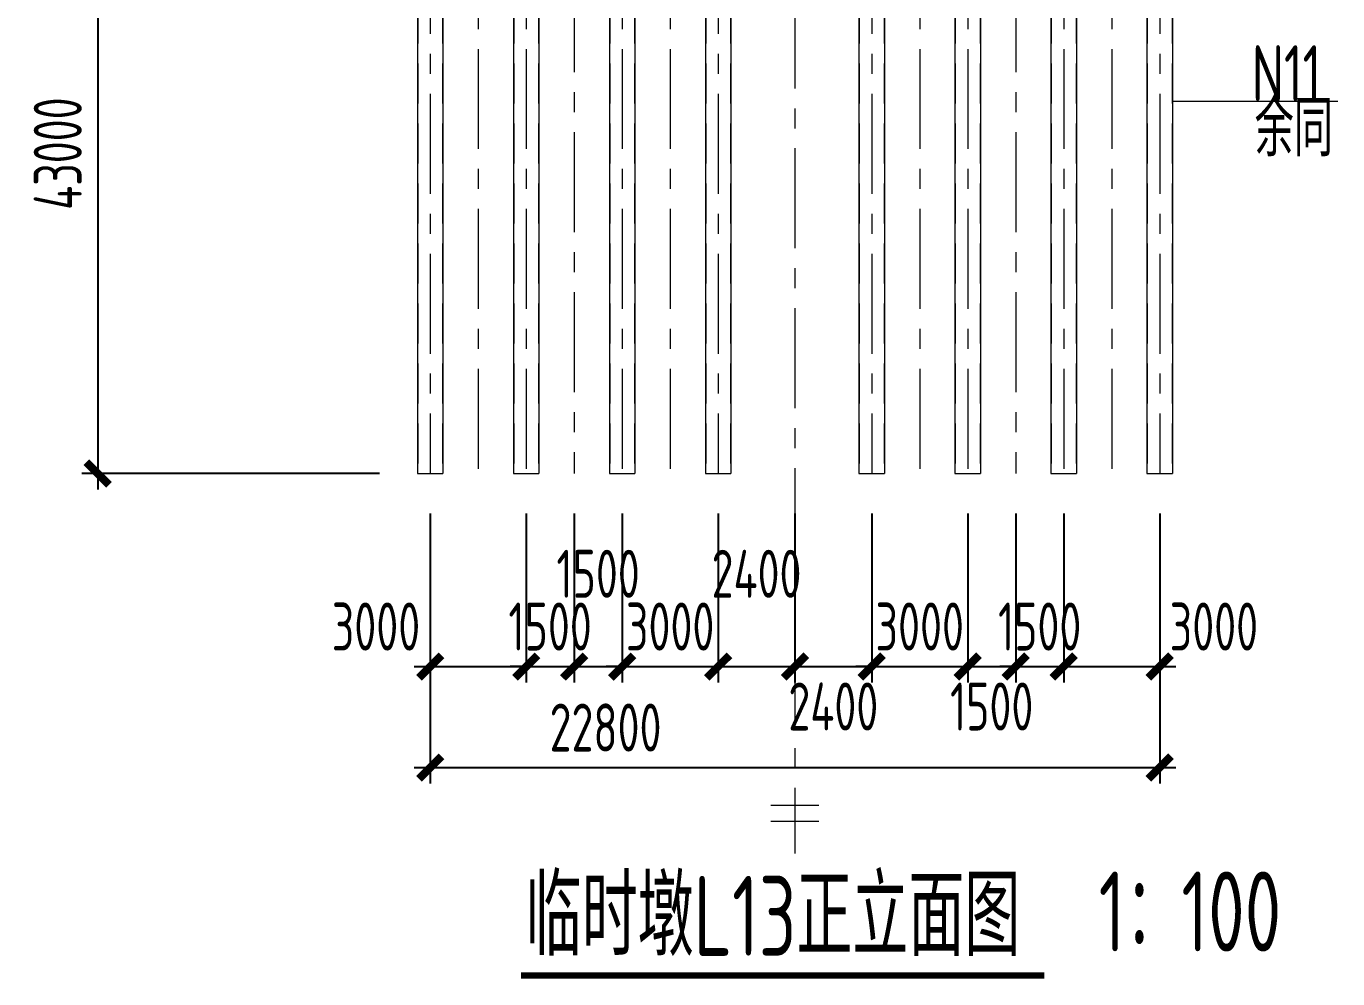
# Model space of a CAD drawing. Extents: x -2876908 to 633791, y -1383861 to 872234.
# Drawn here: x -752656 to -711666, y -372617 to -342833 of the extents above; entities that cross this region are included whole.
import ezdxf
from ezdxf.enums import TextEntityAlignment as Align

# ---------------------------------------------------------------- set-up
doc = ezdxf.new("R2010")
doc.units = 0
doc.header["$LTSCALE"] = 5
doc.header["$MEASUREMENT"] = 0
doc.linetypes.add('CENTER', pattern=[2, 1.25, -0.25, 0.25, -0.25])
doc.linetypes.add('DASHED', pattern=[0.75, 0.5, -0.25])
doc.layers.get('0').update_dxf_attribs({"linetype": 'CONTINUOUS', "lineweight": 25})
doc.layers.get('DEFPOINTS').update_dxf_attribs({"color": 35, "linetype": 'CONTINUOUS', "lineweight": 13})
for name, color, linetype, lineweight in [('3中心线', 6, 'CENTER', 18), ('4虚线', 2, 'DASHED', 18), ('5标注', 3, 'CONTINUOUS', 15), ('6文本', 7, 'CONTINUOUS', 15), ('8轮廓线', 4, 'CONTINUOUS', 15), ('DIM', 3, 'CONTINUOUS', 0), ('THIN', 7, 'CONTINUOUS', 0)]:
    doc.layers.add(name, color=color, linetype=linetype, lineweight=lineweight)
doc.layers.add('M_Dim', color=3, linetype='CONTINUOUS')
doc.styles.add('TSSD_Dimension', font='tssdeng.shx', dxfattribs={"width": 0.7, "bigfont": 'hztxt.shx'})
doc.styles.add('TSSD_NORM', font='tssdeng.shx', dxfattribs={"width": 0.7, "bigfont": 'hztxt.shx'})
doc.dimstyles.new('TSSD_100_100', dxfattribs={"dimtxt": 300, "dimasz": 100, "dimexe": 100, "dimexo": 250, "dimgap": 100, "dimtad": 1, "dimdec": 0, "dimzin": 0, "dimdsep": 46, "dimtxsty": 'TSSD_Dimension', "dimblk": 'ARCHTICK', "dimblk1": 'ARCHTICK', "dimblk2": 'ARCHTICK', "dimcen": 0, "dimdle": 100, "dimclrt": 7, "dimadec": 0, "dimazin": 0, "dimtfac": 1, "dimtdec": 0, "dimtix": 1, "dimtmove": 2, "dimatfit": 3, "dimfxl": 1, "dimtolj": 1, "dimtzin": 0, "dimarcsym": 0})

# ---------------------------------------------------------------- blocks, each defined once
blk = doc.blocks.new('_ArchTick')
at = {"color": 0, "linetype": 'ByBlock', "const_width": 0.5}
blk.add_lwpolyline([(-0.707, -0.707), (0.707, 0.707)], dxfattribs=at)
blk = doc.blocks.new('*D383')
at = {"layer": 'DEFPOINTS', "color": 0, "transparency": 16777216}
for p in [(-740032, -356817), (-737032, -356817), (-737032, -362854)]:
    blk.add_point(p, dxfattribs=at)
at = {"layer": 'DIM', "color": 0, "lineweight": -2, "transparency": 16777216}
for p, q in [((-740032, -358067), (-740032, -363354)), ((-737032, -358067), (-737032, -363354)), ((-740532, -362854), (-736532, -362854))]:
    blk.add_line(p, q, dxfattribs=at)
at = {"layer": 'DIM', "color": 0, "lineweight": -2, "transparency": 16777216, "xscale": 500, "yscale": 500, "zscale": 500, "rotation": 180}
blk.add_blockref('_ArchTick', (-740032, -362854), dxfattribs=at)
at = {"layer": 'DIM', "color": 0, "lineweight": -2, "transparency": 16777216, "xscale": 500, "yscale": 500, "zscale": 500}
blk.add_blockref('_ArchTick', (-737032, -362854), dxfattribs=at)
at = {"layer": 'DIM', "color": 7, "transparency": 16777216, "insert": (-741726, -361604), "char_height": 1500, "attachment_point": 5, "style": 'TSSD_Dimension'}
blk.add_mtext('\\A1;3000', dxfattribs=at)
blk = doc.blocks.new('*D384')
at = {"layer": 'DEFPOINTS', "color": 0, "transparency": 16777216}
for p in [(-737032, -356817), (-735532, -356817), (-735532, -362854)]:
    blk.add_point(p, dxfattribs=at)
at = {"layer": 'DIM', "color": 0, "lineweight": -2, "transparency": 16777216}
for p, q in [((-737032, -358067), (-737032, -363354)), ((-735532, -358067), (-735532, -363354)), ((-737032, -362854), (-737532, -362854)), ((-737032, -362854), (-735532, -362854)), ((-735532, -362854), (-735032, -362854))]:
    blk.add_line(p, q, dxfattribs=at)
at = {"layer": 'DIM', "color": 0, "lineweight": -2, "transparency": 16777216, "xscale": 500, "yscale": 500, "zscale": 500}
blk.add_blockref('_ArchTick', (-737032, -362854), dxfattribs=at)
at = {"layer": 'DIM', "color": 0, "lineweight": -2, "transparency": 16777216, "xscale": 500, "yscale": 500, "zscale": 500, "rotation": 180}
blk.add_blockref('_ArchTick', (-735532, -362854), dxfattribs=at)
at = {"layer": 'DIM', "color": 7, "transparency": 16777216, "insert": (-736282, -361604), "char_height": 1500, "attachment_point": 5, "style": 'TSSD_Dimension'}
blk.add_mtext('\\A1;1500', dxfattribs=at)
blk = doc.blocks.new('*D385')
at = {"layer": 'DEFPOINTS', "color": 0, "transparency": 16777216}
for p in [(-735532, -356817), (-734032, -356817), (-734032, -362854)]:
    blk.add_point(p, dxfattribs=at)
at = {"layer": 'DIM', "color": 0, "lineweight": -2, "transparency": 16777216}
for p, q in [((-735532, -358067), (-735532, -363354)), ((-734032, -358067), (-734032, -363354)), ((-736032, -362854), (-733532, -362854))]:
    blk.add_line(p, q, dxfattribs=at)
at = {"layer": 'DIM', "color": 0, "lineweight": -2, "transparency": 16777216, "xscale": 500, "yscale": 500, "zscale": 500, "rotation": 180}
blk.add_blockref('_ArchTick', (-735532, -362854), dxfattribs=at)
at = {"layer": 'DIM', "color": 0, "lineweight": -2, "transparency": 16777216, "xscale": 500, "yscale": 500, "zscale": 500}
blk.add_blockref('_ArchTick', (-734032, -362854), dxfattribs=at)
at = {"layer": 'DIM', "color": 7, "transparency": 16777216, "insert": (-734782, -359954), "char_height": 1500, "attachment_point": 5, "style": 'TSSD_Dimension'}
blk.add_mtext('\\A1;1500', dxfattribs=at)
blk = doc.blocks.new('*D386')
at = {"layer": 'DEFPOINTS', "color": 0, "transparency": 16777216}
for p in [(-734032, -356817), (-731032, -356817), (-731032, -362854)]:
    blk.add_point(p, dxfattribs=at)
at = {"layer": 'DIM', "color": 0, "lineweight": -2, "transparency": 16777216}
for p, q in [((-734032, -358067), (-734032, -363354)), ((-731032, -358067), (-731032, -363354)), ((-734032, -362854), (-734532, -362854)), ((-734032, -362854), (-731032, -362854)), ((-731032, -362854), (-730532, -362854))]:
    blk.add_line(p, q, dxfattribs=at)
at = {"layer": 'DIM', "color": 0, "lineweight": -2, "transparency": 16777216, "xscale": 500, "yscale": 500, "zscale": 500}
blk.add_blockref('_ArchTick', (-734032, -362854), dxfattribs=at)
at = {"layer": 'DIM', "color": 0, "lineweight": -2, "transparency": 16777216, "xscale": 500, "yscale": 500, "zscale": 500, "rotation": 180}
blk.add_blockref('_ArchTick', (-731032, -362854), dxfattribs=at)
at = {"layer": 'DIM', "color": 7, "transparency": 16777216, "insert": (-732532, -361604), "char_height": 1500, "attachment_point": 5, "style": 'TSSD_Dimension'}
blk.add_mtext('\\A1;3000', dxfattribs=at)
blk = doc.blocks.new('*D387')
at = {"layer": 'DEFPOINTS', "color": 0, "transparency": 16777216}
for p in [(-731032, -356817), (-728632, -356817), (-728632, -362854)]:
    blk.add_point(p, dxfattribs=at)
at = {"layer": 'DIM', "color": 0, "lineweight": -2, "transparency": 16777216}
for p, q in [((-731032, -358067), (-731032, -363354)), ((-728632, -358067), (-728632, -363354)), ((-731532, -362854), (-728132, -362854))]:
    blk.add_line(p, q, dxfattribs=at)
at = {"layer": 'DIM', "color": 0, "lineweight": -2, "transparency": 16777216, "xscale": 500, "yscale": 500, "zscale": 500, "rotation": 180}
blk.add_blockref('_ArchTick', (-731032, -362854), dxfattribs=at)
at = {"layer": 'DIM', "color": 0, "lineweight": -2, "transparency": 16777216, "xscale": 500, "yscale": 500, "zscale": 500}
blk.add_blockref('_ArchTick', (-728632, -362854), dxfattribs=at)
at = {"layer": 'DIM', "color": 7, "transparency": 16777216, "insert": (-729832, -359954), "char_height": 1500, "attachment_point": 5, "style": 'TSSD_Dimension'}
blk.add_mtext('\\A1;2400', dxfattribs=at)
blk = doc.blocks.new('*D388')
at = {"layer": 'DEFPOINTS', "color": 0, "transparency": 16777216}
for p in [(-726232, -356817), (-723232, -356817), (-723232, -362854)]:
    blk.add_point(p, dxfattribs=at)
at = {"layer": 'DIM', "color": 0, "lineweight": -2, "transparency": 16777216}
for p, q in [((-726232, -358067), (-726232, -363354)), ((-723232, -358067), (-723232, -363354)), ((-726232, -362854), (-726732, -362854)), ((-726232, -362854), (-723232, -362854)), ((-723232, -362854), (-722732, -362854))]:
    blk.add_line(p, q, dxfattribs=at)
at = {"layer": 'DIM', "color": 0, "lineweight": -2, "transparency": 16777216, "xscale": 500, "yscale": 500, "zscale": 500}
blk.add_blockref('_ArchTick', (-726232, -362854), dxfattribs=at)
at = {"layer": 'DIM', "color": 0, "lineweight": -2, "transparency": 16777216, "xscale": 500, "yscale": 500, "zscale": 500, "rotation": 180}
blk.add_blockref('_ArchTick', (-723232, -362854), dxfattribs=at)
at = {"layer": 'DIM', "color": 7, "transparency": 16777216, "insert": (-724732, -361604), "char_height": 1500, "attachment_point": 5, "style": 'TSSD_Dimension'}
blk.add_mtext('\\A1;3000', dxfattribs=at)
blk = doc.blocks.new('*D389')
at = {"layer": 'DEFPOINTS', "color": 0, "transparency": 16777216}
for p in [(-723232, -356817), (-721732, -356817), (-721732, -362854)]:
    blk.add_point(p, dxfattribs=at)
at = {"layer": 'DIM', "color": 0, "lineweight": -2, "transparency": 16777216}
for p, q in [((-723232, -358067), (-723232, -363354)), ((-721732, -358067), (-721732, -363354)), ((-723732, -362854), (-721232, -362854))]:
    blk.add_line(p, q, dxfattribs=at)
at = {"layer": 'DIM', "color": 0, "lineweight": -2, "transparency": 16777216, "xscale": 500, "yscale": 500, "zscale": 500, "rotation": 180}
blk.add_blockref('_ArchTick', (-723232, -362854), dxfattribs=at)
at = {"layer": 'DIM', "color": 0, "lineweight": -2, "transparency": 16777216, "xscale": 500, "yscale": 500, "zscale": 500}
blk.add_blockref('_ArchTick', (-721732, -362854), dxfattribs=at)
at = {"layer": 'DIM', "color": 7, "transparency": 16777216, "insert": (-722482, -364104), "char_height": 1500, "attachment_point": 5, "style": 'TSSD_Dimension'}
blk.add_mtext('\\A1;1500', dxfattribs=at)
blk = doc.blocks.new('*D390')
at = {"layer": 'DEFPOINTS', "color": 0, "transparency": 16777216}
for p in [(-721732, -356817), (-720232, -356817), (-720232, -362854)]:
    blk.add_point(p, dxfattribs=at)
at = {"layer": 'DIM', "color": 0, "lineweight": -2, "transparency": 16777216}
for p, q in [((-721732, -358067), (-721732, -363354)), ((-720232, -358067), (-720232, -363354)), ((-721732, -362854), (-722232, -362854)), ((-721732, -362854), (-720232, -362854)), ((-720232, -362854), (-719732, -362854))]:
    blk.add_line(p, q, dxfattribs=at)
at = {"layer": 'DIM', "color": 0, "lineweight": -2, "transparency": 16777216, "xscale": 500, "yscale": 500, "zscale": 500}
blk.add_blockref('_ArchTick', (-721732, -362854), dxfattribs=at)
at = {"layer": 'DIM', "color": 0, "lineweight": -2, "transparency": 16777216, "xscale": 500, "yscale": 500, "zscale": 500, "rotation": 180}
blk.add_blockref('_ArchTick', (-720232, -362854), dxfattribs=at)
at = {"layer": 'DIM', "color": 7, "transparency": 16777216, "insert": (-720982, -361604), "char_height": 1500, "attachment_point": 5, "style": 'TSSD_Dimension'}
blk.add_mtext('\\A1;1500', dxfattribs=at)
blk = doc.blocks.new('*D391')
at = {"layer": 'DEFPOINTS', "color": 0, "transparency": 16777216}
for p in [(-720232, -356817), (-717232, -356817), (-717232, -362854)]:
    blk.add_point(p, dxfattribs=at)
at = {"layer": 'DIM', "color": 0, "lineweight": -2, "transparency": 16777216}
for p, q in [((-720232, -358067), (-720232, -363354)), ((-717232, -358067), (-717232, -363354)), ((-720732, -362854), (-716732, -362854))]:
    blk.add_line(p, q, dxfattribs=at)
at = {"layer": 'DIM', "color": 0, "lineweight": -2, "transparency": 16777216, "xscale": 500, "yscale": 500, "zscale": 500, "rotation": 180}
blk.add_blockref('_ArchTick', (-720232, -362854), dxfattribs=at)
at = {"layer": 'DIM', "color": 0, "lineweight": -2, "transparency": 16777216, "xscale": 500, "yscale": 500, "zscale": 500}
blk.add_blockref('_ArchTick', (-717232, -362854), dxfattribs=at)
at = {"layer": 'DIM', "color": 7, "transparency": 16777216, "insert": (-715538, -361604), "char_height": 1500, "attachment_point": 5, "style": 'TSSD_Dimension'}
blk.add_mtext('\\A1;3000', dxfattribs=at)
blk = doc.blocks.new('*D392')
at = {"layer": 'DEFPOINTS', "color": 0, "transparency": 16777216}
for p in [(-740032, -356817), (-717232, -356817), (-717232, -366012)]:
    blk.add_point(p, dxfattribs=at)
at = {"layer": 'DIM', "color": 0, "lineweight": -2, "transparency": 16777216}
for p, q in [((-740032, -358067), (-740032, -366512)), ((-717232, -358067), (-717232, -366512)), ((-740532, -366012), (-716732, -366012))]:
    blk.add_line(p, q, dxfattribs=at)
at = {"layer": 'DIM', "color": 0, "lineweight": -2, "transparency": 16777216, "xscale": 500, "yscale": 500, "zscale": 500, "rotation": 180}
blk.add_blockref('_ArchTick', (-740032, -366012), dxfattribs=at)
at = {"layer": 'DIM', "color": 0, "lineweight": -2, "transparency": 16777216, "xscale": 500, "yscale": 500, "zscale": 500}
blk.add_blockref('_ArchTick', (-717232, -366012), dxfattribs=at)
at = {"layer": 'DIM', "color": 7, "transparency": 16777216, "insert": (-734551, -364762), "char_height": 1500, "attachment_point": 5, "style": 'TSSD_Dimension'}
blk.add_mtext('\\A1;22800', dxfattribs=at)
blk = doc.blocks.new('*D393')
at = {"layer": 'DEFPOINTS', "color": 0, "transparency": 16777216}
for p in [(-740370, -336817), (-750422, -356817), (-740370, -356817)]:
    blk.add_point(p, dxfattribs=at)
at = {"layer": 'DIM', "color": 0, "lineweight": -2, "transparency": 16777216}
for p, q in [((-750422, -336317), (-750422, -357317)), ((-741620, -336817), (-750922, -336817)), ((-741620, -356817), (-750922, -356817))]:
    blk.add_line(p, q, dxfattribs=at)
at = {"layer": 'DIM', "color": 0, "lineweight": -2, "transparency": 16777216, "xscale": 500, "yscale": 500, "zscale": 500}
for p, rotation in [((-750422, -336817), 90), ((-750422, -356817), 270)]:
    blk.add_blockref('_ArchTick', p, dxfattribs=dict(at, rotation=rotation))
at = {"layer": 'DIM', "color": 7, "transparency": 16777216, "insert": (-751672, -346817), "char_height": 1500, "attachment_point": 5, "rotation": 90, "style": 'TSSD_Dimension'}
blk.add_mtext('\\A1;43000', dxfattribs=at)
blk = doc.blocks.new('*D410')
at = {"layer": 'DEFPOINTS', "color": 0, "transparency": 16777216}
for p in [(-728632, -356817), (-726232, -356817), (-726232, -362854)]:
    blk.add_point(p, dxfattribs=at)
at = {"layer": 'DIM', "color": 0, "lineweight": -2, "transparency": 16777216}
for p, q in [((-728632, -358067), (-728632, -363354)), ((-726232, -358067), (-726232, -363354)), ((-729132, -362854), (-725732, -362854))]:
    blk.add_line(p, q, dxfattribs=at)
at = {"layer": 'DIM', "color": 0, "lineweight": -2, "transparency": 16777216, "xscale": 500, "yscale": 500, "zscale": 500, "rotation": 180}
blk.add_blockref('_ArchTick', (-728632, -362854), dxfattribs=at)
at = {"layer": 'DIM', "color": 0, "lineweight": -2, "transparency": 16777216, "xscale": 500, "yscale": 500, "zscale": 500}
blk.add_blockref('_ArchTick', (-726232, -362854), dxfattribs=at)
at = {"layer": 'DIM', "color": 7, "transparency": 16777216, "insert": (-727432, -364104), "char_height": 1500, "attachment_point": 5, "style": 'TSSD_Dimension'}
blk.add_mtext('\\A1;2400', dxfattribs=at)

msp = doc.modelspace()

# ---------------------------------------------------------------- linework, layer by layer
at = {"layer": '3中心线', "ltscale": 500}
for p, q in [((-728631.747, -291651.397), (-728631.747, -368699.981)), ((-735531.744, -311146.636), (-735531.744, -356817.124)), ((-721731.75, -311146.636), (-721731.75, -356817.124)), ((-738531.744, -313546.636), (-738531.744, -356817.124)), ((-737031.744, -313546.636), (-737031.744, -356817.124)), ((-734031.744, -313546.636), (-734031.744, -356817.124)), ((-732531.744, -313546.636), (-732531.744, -356817.124)), ((-724731.75, -313546.636), (-724731.75, -356817.124)), ((-723231.75, -313546.636), (-723231.75, -356817.124)), ((-720231.75, -313546.636), (-720231.75, -356817.124)), ((-718731.75, -313546.636), (-718731.75, -356817.124)), ((-740031.744, -314946.636), (-740031.744, -356817.124)), ((-731031.744, -314946.636), (-731031.744, -356817.124)), ((-726231.75, -314946.636), (-726231.75, -356817.124)), ((-717231.75, -314946.636), (-717231.75, -356817.124))]:
    msp.add_line(p, q, dxfattribs=at)
at = {"layer": '4虚线', "ltscale": 500}
for p, q in [((-740419.744, -315876.636), (-740419.744, -356817.124)), ((-739643.744, -315876.636), (-739643.744, -356817.124)), ((-737419.744, -315876.636), (-737419.744, -356817.124)), ((-736643.744, -315876.636), (-736643.744, -356817.124)), ((-734419.744, -315876.636), (-734419.744, -356817.124)), ((-733643.744, -315876.636), (-733643.744, -356817.124)), ((-731419.744, -315876.636), (-731419.744, -356817.124)), ((-730643.744, -315876.636), (-730643.744, -356817.124)), ((-726619.75, -315876.636), (-726619.75, -356817.124)), ((-725843.75, -315876.636), (-725843.75, -356817.124)), ((-723619.75, -315876.636), (-723619.75, -356817.124)), ((-722843.75, -315876.636), (-722843.75, -356817.124)), ((-720619.75, -315876.636), (-720619.75, -356817.124)), ((-719843.75, -315876.636), (-719843.75, -356817.124)), ((-717619.75, -315876.636), (-717619.75, -356817.124)), ((-716843.75, -315876.636), (-716843.75, -356817.124))]:
    msp.add_line(p, q, dxfattribs=at)
at = {"layer": '5标注'}
msp.add_line((-716843.75, -345180.128), (-711666.365, -345180.128), dxfattribs=at)
at = {"layer": '8轮廓线'}
for p, q in [((-740431.744, -336046.318), (-740431.744, -356817.124)), ((-739631.744, -336046.318), (-739631.744, -356817.124)), ((-737431.744, -336046.318), (-737431.744, -356817.124)), ((-736631.744, -336046.318), (-736631.744, -356817.124)), ((-734431.744, -336046.318), (-734431.744, -356817.124)), ((-733631.744, -336046.318), (-733631.744, -356817.124)), ((-731431.744, -336046.318), (-731431.744, -356817.124)), ((-730631.744, -336046.318), (-730631.744, -356817.124)), ((-726631.75, -336046.318), (-726631.75, -356817.124)), ((-725831.75, -336046.318), (-725831.75, -356817.124)), ((-723631.75, -336046.318), (-723631.75, -356817.124)), ((-722831.75, -336046.318), (-722831.75, -356817.124)), ((-720631.75, -336046.318), (-720631.75, -356817.124)), ((-719831.75, -336046.318), (-719831.75, -356817.124)), ((-717631.75, -336046.318), (-717631.75, -356817.124)), ((-716831.75, -336046.318), (-716831.75, -356817.124)), ((-740431.744, -356817.124), (-739631.744, -356817.124)), ((-737431.744, -356817.124), (-736631.744, -356817.124)), ((-734431.744, -356817.124), (-733631.744, -356817.124)), ((-731431.744, -356817.124), (-730631.744, -356817.124)), ((-726631.75, -356817.124), (-725831.75, -356817.124)), ((-723631.75, -356817.124), (-722831.75, -356817.124)), ((-720631.75, -356817.124), (-719831.75, -356817.124)), ((-717631.75, -356817.124), (-716831.75, -356817.124))]:
    msp.add_line(p, q, dxfattribs=at)
at = {"layer": 'M_Dim'}
msp.add_lwpolyline([(-737198.269, -372516.759, 200, 200, 0), (-720841.326, -372516.759, 200, 200, 0)], format="xyseb", dxfattribs=at)
at = {"layer": 'THIN'}
for p, q in [((-727881.747, -367199.981), (-729381.747, -367199.981)), ((-727881.747, -367699.981), (-729381.747, -367699.981))]:
    msp.add_line(p, q, dxfattribs=at)

# ---------------------------------------------------------------- texts
at = {"layer": '5标注', "color": 7, "char_height": 1750, "attachment_point": 7, "style": 'TSSD_NORM'}
for s, insert in [('N11', (-714353.229, -345180.128)), ('余同', (-714265.079, -346903.175))]:
    msp.add_mtext(s, dxfattribs=dict(at, insert=insert))
at = {"layer": '6文本', "style": 'TSSD_NORM', "width": 0.7}
for s, p in [('临时墩L13正立面图 ', (-728785.714, -370513.553)), ('1：100', (-716285.454, -370513.553))]:
    msp.add_text(s, height=2500, dxfattribs=at).set_placement(p, align=Align.MIDDLE)

# ---------------------------------------------------------------- dimensions: what is measured, and where the dimension line sits
at = {"layer": 'DIM'}
dim = msp.add_linear_dim(base=(-750422.168, -356817.124), p1=(-740370.379, -336817.124), p2=(-740370.379, -356817.124), angle=90, text='43000', dimstyle='TSSD_100_100', override={"dimtxt": 1500, "dimasz": 500, "dimexe": 500, "dimexo": 1250, "dimgap": 500, "dimdle": 500}, dxfattribs=at)
dim.commit()
dim.dimension.update_dxf_attribs({"geometry": '*D393', "text_midpoint": (-751672.168, -346817.124)})
for base, p1, p2, picture, middle in [((-737031.744, -362853.73), (-740031.744, -356817.124), (-737031.744, -356817.124), '*D383', (-741725.975, -361603.73)), ((-717231.75, -366011.77), (-740031.744, -356817.124), (-717231.75, -356817.124), '*D392', (-734550.978, -364761.77)), ((-734031.744, -362853.73), (-735531.744, -356817.124), (-734031.744, -356817.124), '*D385', (-734781.744, -359953.73)), ((-728631.747, -362853.73), (-731031.744, -356817.124), (-728631.747, -356817.124), '*D387', (-729831.746, -359953.73)), ((-726231.75, -362853.73), (-728631.747, -356817.124), (-726231.75, -356817.124), '*D410', (-727431.749, -364103.73)), ((-721731.75, -362853.73), (-723231.75, -356817.124), (-721731.75, -356817.124), '*D389', (-722481.75, -364103.73)), ((-717231.75, -362853.73), (-720231.75, -356817.124), (-717231.75, -356817.124), '*D391', (-715537.52, -361603.73))]:
    dim = msp.add_linear_dim(base=base, p1=p1, p2=p2, dimstyle='TSSD_100_100', override={"dimtxt": 1500, "dimasz": 500, "dimexe": 500, "dimexo": 1250, "dimgap": 500, "dimdle": 500}, dxfattribs=at)
    dim.commit()
    dim.dimension.update_dxf_attribs({"geometry": picture, "text_midpoint": middle, "dimtype": 160})
for base, p1, p2, picture, middle in [((-735531.744, -362853.73), (-737031.744, -356817.124), (-735531.744, -356817.124), '*D384', (-736281.744, -361603.73)), ((-731031.744, -362853.73), (-734031.744, -356817.124), (-731031.744, -356817.124), '*D386', (-732531.744, -361603.73)), ((-723231.75, -362853.73), (-726231.75, -356817.124), (-723231.75, -356817.124), '*D388', (-724731.75, -361603.73)), ((-720231.75, -362853.73), (-721731.75, -356817.124), (-720231.75, -356817.124), '*D390', (-720981.75, -361603.73))]:
    dim = msp.add_linear_dim(base=base, p1=p1, p2=p2, dimstyle='TSSD_100_100', override={"dimtxt": 1500, "dimasz": 500, "dimexe": 500, "dimexo": 1250, "dimgap": 500, "dimdle": 500}, dxfattribs=at)
    dim.commit()
    dim.dimension.update_dxf_attribs({"geometry": picture, "text_midpoint": middle})

doc.saveas('drawing.dxf')
